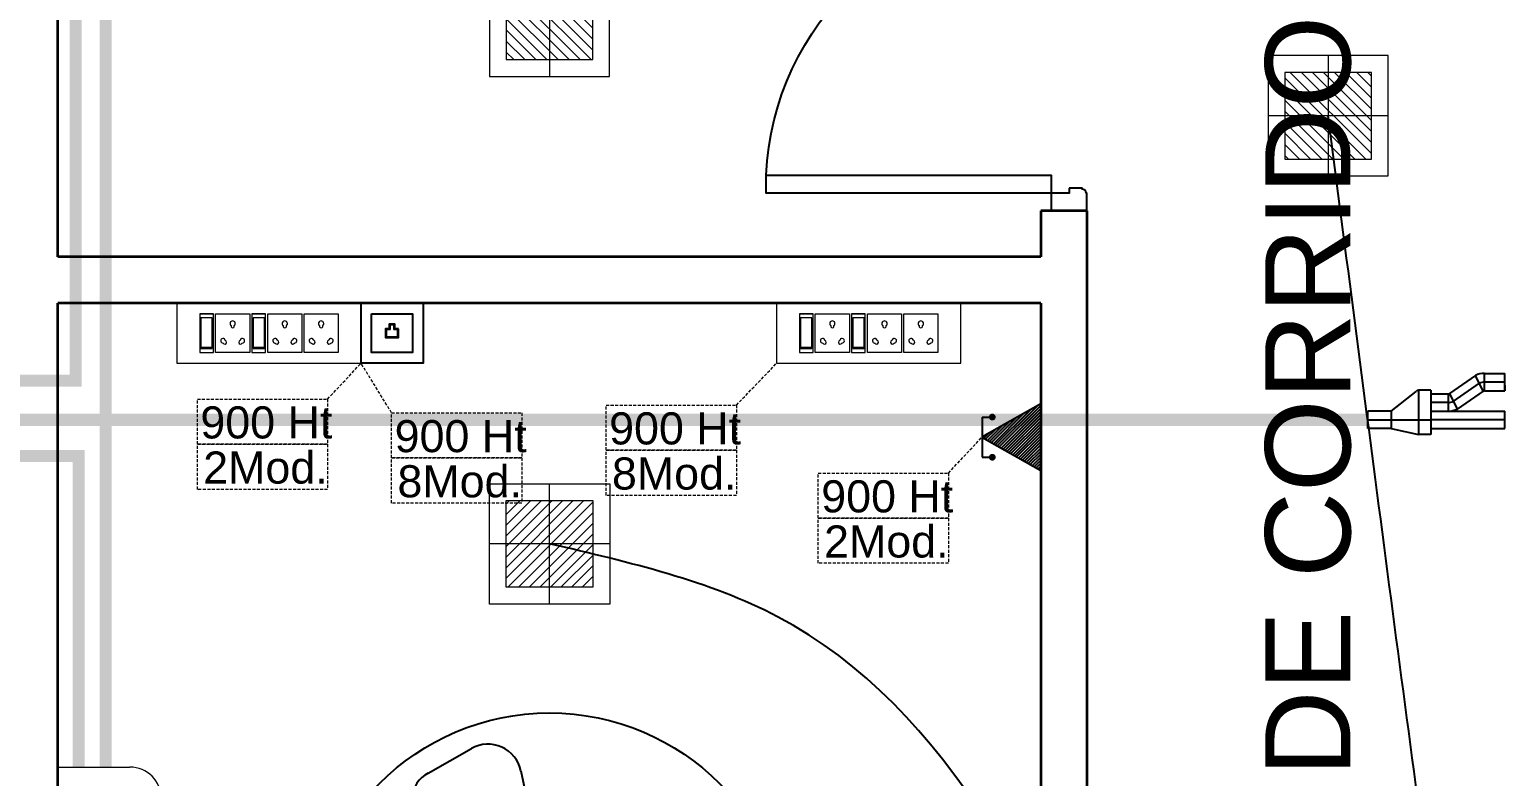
# Model space of a CAD drawing. Extents: x 3550807 to 4078732, y -628171 to -515859.
# Drawn here: x 3573107 to 3576770, y -526512 to -524649 of the extents above; entities that cross this region are included whole.
import ezdxf
from ezdxf.enums import TextEntityAlignment as Align

# ---------------------------------------------------------------- set-up
doc = ezdxf.new("R2010")
doc.units = 0
doc.header["$LTSCALE"] = 6
doc.header["$MEASUREMENT"] = 0
doc.linetypes.add('1', pattern=[0])
doc.linetypes.add('DASHED2', pattern=[0.375, 0.25, -0.125])
doc.layers.get('0').update_dxf_attribs({"linetype": 'CONTINUOUS'})
for name, color, linetype, lineweight in [('1Y-JOINT', 1, 'CONTINUOUS', 25), ('ELE-24W EMERGENCY  LED LIGHT', 5, 'CONTINUOUS', 18), ('ELE-24W LED LIGHT', 1, 'CONTINUOUS', 18), ('ELE-2NOS OF 6-16 RAW POWER SOCKET', 1, 'CONTINUOUS', 20), ('ELE-3NOS 6-16A POWER SOCKET', 5, 'CONTINUOUS', 25), ('ELE. 2N0S OF 6-16 UPS SOCKETS', 191, 'CONTINUOUS', 15), ('M-VRF- CKT', 5, 'CONTINUOUS', 30), ('MEP_HVAC_VRF_COPPER_PIPE', 6, 'CONTINUOUS', 9), ('vrf', 6, 'CONTINUOUS', 30), ('WALL', 10, 'CONTINUOUS', 35)]:
    doc.layers.add(name, color=color, linetype=linetype, lineweight=lineweight)
for name, color, linetype in [('24W RAW POWER', 1, 'CONTINUOUS'), ('24W UPS POWER LIGHT', 5, 'CONTINUOUS'), ('AC CKT-8', 110, 'CONTINUOUS'), ('DIM', 7, 'CONTINUOUS'), ('DOOR', 44, 'CONTINUOUS'), ('ELE-1200MM CEILINGFAN', 6, 'CONTINUOUS'), ('ELE-8M 6-16A UPS SOCKET', 223, 'CONTINUOUS'), ('ELE-TEL POINT', 4, 'CONTINUOUS'), ('ELE.LAN POINT', 3, 'CONTINUOUS'), ('HTL-COPPER PIPE', 6, 'CONTINUOUS'), ('HVAC_HI_WALL_1TR', 1, 'CONTINUOUS'), ('M HVAC HIGH WALL UNIT', 3, 'CONTINUOUS'), ('MEP_HVAC_DRAIN_PIPE', 7, 'CONTINUOUS'), ('TEXT', 5, 'CONTINUOUS')]:
    doc.layers.add(name, color=color, linetype=linetype)
doc.layers.add('CFT_LOOPING', color=7, linetype='1', lineweight=0, true_color=0xd6d600)
doc.layers.add('ELE-LIGHTING WIRING', color=7, linetype='CONTINUOUS', true_color=0x63d7b6)
doc.styles.add('ARIAL', font='arial.ttf')
doc.styles.get("Standard").update_dxf_attribs({"font": 'SIMPLEX'})

# ---------------------------------------------------------------- blocks, each defined once
blk = doc.blocks.new('Z$W@#1841')
at = {"layer": 'DOOR', "color": 8}
blk.add_lwpolyline([(482.4958492562516, 633.1520239433992), (482.4958492562516, -167.4081328623782), (532.9958492040975, -167.4081328623782), (532.9958492040975, 633.1520239433992)], close=True, dxfattribs=at)
for points in [[(-254.0643076240316, -217.9081328102244), (-267.56430760168, -217.9081328102244), (-267.56430760168, -167.4081328623784), (-317.2842284537333, -167.4081328623784), (-317.2842284537333, -267.4081327133668), (-267.56430760168, -267.4081327133668), (-267.56430760168, -265.1581327170921, 0.4142135623730951), (-256.3143076203064, -253.9081327357186), (-254.0643076240317, -253.9081327357186)], [(519.4958492264492, -217.9081328102242), (532.9958492040975, -217.9081328102242), (532.9958492040975, -167.4081328623782), (582.7157700561507, -167.4081328623782), (582.7157700561507, -267.4081327133666), (532.9958492040975, -267.4081327133666), (532.9958492040975, -265.1581327170919, -0.4142135623730951), (521.7458492227239, -253.9081327357184), (519.4958492264492, -253.9081327357184)]]:
    blk.add_lwpolyline(points, format="xyb", close=True, dxfattribs=at)
blk.add_arc((518.3991009487806, -152.1393686359187), 786.1117062741538, 92.61772036991374, 181.1129344054778, dxfattribs=at)
blk = doc.blocks.new('1232')
at = {"layer": 'WALL', "color": 8, "linetype": 'ByBlock'}
for p, q in [((-10045.01665882627, 12667.67209221423), (-10045.00000000047, 15910.17209221376)), ((-7592.844835343771, 12782.67209221423), (-7592.844835343771, 12667.67209221423)), ((-7477.844835343305, 12782.67209221423), (-7592.844835343305, 12782.67209221423)), ((-7477.844835343771, 12782.67209221423), (-7477.844835343771, 10225.17232276779)), ((-7592.844835343771, 12667.67209221423), (-10045.01665882627, 12667.67209221423)), ((-10045.03011209285, 9945.171511678956), (-10045.01723936107, 12552.67209221469)), ((-7592.844835343771, 12552.67209221469), (-10045.01723936107, 12552.67209221469)), ((-7592.844835343771, 12552.67209221469), (-7592.844835343771, 10225.17232276779))]:
    blk.add_line(p, q, dxfattribs=at)
at = {"layer": 'DOOR', "color": 8, "linetype": 'Continuous', "xscale": -0.8888888889923692, "yscale": 0.8888888889923692, "zscale": 0.8888888888759539, "rotation": 89.9999999999998}
blk.add_blockref('Z$W@#1841', (-7715.540953704622, 13300.64166645426), dxfattribs=at)
at = {"layer": 'DIM', "color": 8, "style": 'ARIAL'}
blk.add_text('1200 WIDE CORRIDOR', height=212.5, rotation=90, dxfattribs=at).set_placement((-6756.770960521884, 11875.2199477168), align=Align.BOTTOM_CENTER)
blk = doc.blocks.new('24w led emeregency')
at = {"layer": 'ELE-24W EMERGENCY  LED LIGHT'}
h = blk.add_hatch(dxfattribs=at)
h.set_pattern_fill('ANSI31', scale=166.666666666665, style=0)
h.set_pattern_definition([(45, (0, 0), (-14.73139127471959, 14.7313912747196), [])])
h.paths.add_polyline_path([(-115.397401795839, -115.397401795839), (-115.397401795839, 115.397401795839), (115.397401795839, 115.397401795839), (115.397401795839, -115.397401795839)])
at = {"layer": 'ELE-24W EMERGENCY  LED LIGHT', "color": 5}
for p, q in [((0, 160), (0, -160)), ((-160, 0), (160, 0))]:
    blk.add_line(p, q, dxfattribs=at)
for points in [[(-160, -160), (-160, 160), (160, 160), (160, -160)], [(-115.397401795839, -115.397401795839), (-115.397401795839, 115.397401795839), (115.397401795839, 115.397401795839), (115.397401795839, -115.397401795839)]]:
    blk.add_lwpolyline(points, close=True, dxfattribs=at)
blk = doc.blocks.new('24w led light')
at = {"layer": 'ELE-24W LED LIGHT', "color": 1, "lineweight": 0}
for p, q in [((159.0000000012145, 158.9999999986694), (-159.9999999987274, 159.0000000012225)), ((-159.9999999987274, 159.0000000012225), (-160.0000000012806, -159.9999999987194)), ((-0.5000000012805742, -159.999999999996), (-0.4999999987274407, 158.999999999946)), ((158.9999999987194, -160.0000000012726), (159.0000000012145, 158.9999999986694)), ((114.5367849160933, 114.5367849143026), (-115.5367849143026, 114.5367849161594)), ((-115.5367849143026, 114.5367849161594), (-115.5367849161594, -115.5367849143526)), ((110.1664341049445, -115.5367849160353), (-115.5367849143606, 110.1664341068094)), ((81.97055120514068, -115.5367849159193), (-115.5367849145927, 81.97055120700553)), ((114.5367849144106, -91.7112528255815), (-91.71125282390676, 114.5367849159273)), ((114.5367849147007, -63.51536992577766), (-63.51536992410293, 114.5367849156952)), ((114.5367849149328, -35.31948702603185), (-35.31948702429909, 114.5367849155211)), ((114.5367849151069, -7.123604126228013), (-7.123604124495255, 114.536784915289)), ((114.536784915339, 21.07227877357582), (21.07227877536661, 114.5367849150569)), ((114.5367849155711, 49.26816167332163), (49.26816167511242, 114.5367849148248)), ((114.5367849158032, 77.46404457312546), (77.46404457497428, 114.5367849145927)), ((114.5367849160353, 105.6599274730454), (105.6599274747201, 114.5367849143606)), ((114.5367849142945, -115.5367849162094), (114.5367849160933, 114.5367849143026)), ((53.77466830533685, -115.5367849157452), (-115.5367849147668, 53.77466830725971)), ((25.57878540547499, -115.536784915397), (-115.5367849150569, 25.57878540745588)), ((-160.000000000004, -0.4999999987194258), (158.999999999996, -0.5000000012725593)), ((-2.617097494328851, -115.5367849151649), (-115.536784915231, -2.617097492464012)), ((-30.81298039413269, -115.5367849150489), (-115.5367849154631, -30.81298039220982)), ((-59.00886329393652, -115.5367849148168), (-115.5367849156952, -59.00886329212971)), ((-87.20474619374036, -115.5367849144686), (-115.5367849159273, -87.20474619181749)), ((-115.4006290935442, -115.5367849142945), (-115.5367849161594, -115.4006290915633)), ((-115.5367849161594, -115.5367849143526), (114.5367849142945, -115.5367849162094)), ((-160.0000000012806, -159.9999999987194), (158.9999999987194, -160.0000000012726))]:
    blk.add_line(p, q, dxfattribs=at)
blk = doc.blocks.new('A$C07FB25EA')
at = {"layer": 'ELE-1200MM CEILINGFAN', "color": 3}
for p, q in [((6.532776267500593, 13.36735990063607), (9.466628320107704, 11.64112324596863)), ((0.2555713899018883, 2.637343919337582), (3.168330920685548, 12.07415516399124)), ((9.838218455632159, 7.943537505430868), (2.358767898105725, 1.207109641702118)), ((-11.7984145034352, 4.548378357842012), (-2.224771563924151, 1.439198100535577)), ((-14.84286138923198, -1.026129745423532), (-14.81482261964993, 2.37777899041248)), ((-2.411792527615034, -1.097340643536882), (-12.04069056159642, -3.293222517087997)), ((2.156221137716784, -1.540003275806157), (8.872359640910874, -8.780932646906876)), ((1.960196047803038, -12.49191586327652), (-0.1339963341779367, -2.646307742243152)), ((8.31008512173139, -12.34123015521618), (5.348194299542229, -14.01890223638475))]:
    blk.add_line(p, q, dxfattribs=at)
at = {"layer": 'ELE-1200MM CEILINGFAN', "color": 5, "ltscale": 10}
blk.add_circle((0, 0), 16.44920765180997, dxfattribs=at)
at = {"layer": 'ELE-1200MM CEILINGFAN', "color": 3}
for radius in [2.649698036423876, 1.57768634052507]:
    blk.add_circle((0, 0), radius, dxfattribs=at)
for centre, radius, start, end in [((5.364932230608247, 11.38253260855709), 2.302911, 59.52805232013018, 162.5228544712673), ((8.29878428322263, 9.656295953875087), 2.302911, 311.9493309576654, 59.52805232013018), ((-12.51198974412546, 2.358810032856127), 2.302911000000001, 71.9493309579858, 179.5280523201116), ((-12.54002851371843, -1.045098702990799), 2.302911000000001, 179.5280523201116, 282.5228544713182), ((7.175096283113817, -10.33743390556629), 2.302911000000001, 299.5280523201873, 42.52285447146621), ((4.213205460910103, -12.01510598673485), 2.302911000000001, 191.9493309577734, 299.5280523201873)]:
    blk.add_arc(centre, radius, start, end, dxfattribs=at)
blk = doc.blocks.new('543WYH')
at = {"layer": 'ELE-2NOS OF 6-16 RAW POWER SOCKET', "color": 30, "linetype": 'ByBlock'}
for p, q in [((-123.5217769169249, -56.96345380821731), (-123.5217769169249, -90.77214946039021)), ((-26.47829865571111, -56.96345380821731), (-123.5217769169249, -56.96345380821731)), ((-26.47829865571111, -56.96345380821731), (-123.5217769169249, -56.96345380821731)), ((-112.9565595253371, -59.78084511263296), (-112.9565595253371, -87.95475815609097)), ((-37.04351604729891, -59.78084511263296), (-112.9565595253371, -59.78084511263296)), ((-109.5756899602711, -59.78084511263296), (-109.5756899602711, -87.95475815609097)), ((-37.04351604729891, -87.95475815609097), (-37.04351604729891, -59.78084511263296)), ((-26.47829865571111, -56.96345380821731), (-26.47829865571111, -90.77214946039021)), ((-26.47829865571111, -90.77214946039021), (-26.47829865571111, -56.96345380821731)), ((-123.5217769169249, -90.77214946039021), (-26.47829865571111, -90.77214946039021)), ((-123.5217769169249, -96.40693206898868), (-26.47829865571111, -96.40693206898868)), ((-123.5217769169249, -181.4217434299644), (-123.5217769169249, -96.40693206898868)), ((-112.9565595253371, -87.95475815609097), (-37.04351604729891, -87.95475815609097)), ((-26.47829865571111, -96.40693206898868), (-26.47829865571111, -181.4217434299644)), ((-26.47829865571111, -181.4217434299644), (-123.5217769169249, -181.4217434299644)), ((-123.5217769169249, -187.0565260385629), (-123.5217769169249, -220.8652216907358)), ((-26.47829865571111, -187.0565260385629), (-123.5217769169249, -187.0565260385629)), ((-26.47829865571111, -187.0565260385629), (-123.5217769169249, -187.0565260385629)), ((-112.9565595253371, -189.8739173429785), (-112.9565595253371, -218.047830386553)), ((-37.04351604729891, -189.8739173429785), (-112.9565595253371, -189.8739173429785)), ((-112.9565595253371, -218.047830386553), (-37.04351604729891, -218.047830386553)), ((-109.5756899602711, -189.8739173429785), (-109.5756899602711, -218.047830386553)), ((-37.04351604729891, -218.047830386553), (-37.04351604729891, -189.8739173429785)), ((-26.47829865571111, -187.0565260385629), (-26.47829865571111, -220.8652216907358)), ((-26.47829865571111, -220.8652216907358), (-26.47829865571111, -187.0565260385629)), ((-123.5217769169249, -220.8652216907358), (-26.47829865571111, -220.8652216907358)), ((-123.5217769169249, -311.5148156604264), (-123.5217769169249, -226.5000042994507)), ((-123.5217769169249, -226.5000042994507), (-26.47829865571111, -226.5000042994507)), ((-26.47829865571111, -226.5000042994507), (-26.47829865571111, -311.5148156604264)), ((-26.47829865571111, -311.5148156604264), (-123.5217769169249, -311.5148156604264)), ((-123.5217769169249, -402.164409630117), (-123.5217769169249, -317.1495982691413)), ((-123.5217769169249, -317.1495982691413), (-26.47829865571111, -317.1495982691413)), ((-26.47829865571111, -317.1495982691413), (-26.47829865571111, -402.164409630117)), ((-26.47829865571111, -402.164409630117), (-123.5217769169249, -402.164409630117))]:
    blk.add_line(p, q, dxfattribs=at)
blk.add_lwpolyline([(-150.0000377865508, -4.299450665712357e-06), (-150.0000377865508, -459.1278591387672), (-3.778655081987381e-05, -459.1278591387672), (-3.778655081987381e-05, -4.299450665712357e-06)], close=True, dxfattribs=at)
for centre, radius, start, end in [((-93.9430803344585, -114.6872336358065), 5.702069884254543, 275.2689128867673, 182.510033704047), ((-97.86541882064193, -119.1818274246762), 4.600757324911249, 112.6838099348948, 345.0951366623098), ((-57.6623558755964, -138.914337749593), 4.216839631109748, 71.40311952469378, 288.5968804753062), ((-51.0442146747373, -138.914337749593), 6.616767067349747, 217.1583653105455, 142.8416346886511), ((-97.86541882064193, -158.6468480741605), 4.600757324911249, 14.90486333769024, 247.3161900656643), ((-93.9430803344585, -163.141441863263), 5.702069884254543, 177.489966295953, 84.73108711323273), ((-97.86541882064193, -249.2748996550217), 4.600757324911249, 112.6838099348948, 345.0951366609087), ((-93.9430803344585, -244.780305866152), 5.702069884254543, 275.2689128867673, 182.5100337052157), ((-97.86541882064193, -288.7399203048553), 4.600757324911249, 14.90486333909126, 247.3161900651052), ((-93.9430803344585, -293.234514093725), 5.702069884254543, 177.4899662947843, 84.73108711323273), ((-57.6623558755964, -269.0074099799385), 4.216839631109748, 71.40311952469378, 288.5968804753062), ((-51.0442146747373, -269.0074099799385), 6.616767067349747, 217.1583653105455, 142.8416346894545), ((-97.86541882064193, -339.9244936248288), 4.600757324911249, 112.6838099343357, 345.0951366623098), ((-93.9430803344585, -335.4298998358427), 5.702069884254543, 275.2689128867673, 182.5100337052157), ((-57.6623558755964, -359.6570039496291), 4.216839631109748, 71.40311952469378, 288.5968804753062), ((-51.0442146747373, -359.6570039496291), 6.616767067349747, 217.1583653105455, 142.8416346894545), ((-97.86541882064193, -379.3895142744295), 4.600757324911249, 14.90486333769024, 247.3161900656643), ((-93.9430803344585, -383.8841080634156), 5.702069884254543, 177.4899662947843, 84.73108711323273)]:
    blk.add_arc(centre, radius, start, end, dxfattribs=at)
blk = doc.blocks.new('543E')
at = {"layer": 'ELE. 2N0S OF 6-16 UPS SOCKETS', "color": 72, "linetype": 'ByBlock'}
for p, q in [((-123.5217769159935, -56.96349896851461), (-123.5217769159935, -90.77219462010544)), ((-26.47829865524545, -56.96349896851461), (-123.5217769159935, -56.96349896851461)), ((-26.47829865524545, -56.96349896851461), (-123.5217769159935, -56.96349896851461)), ((-112.9565595248714, -59.78089027281385), (-112.9565595248714, -87.9548033158062)), ((-37.04351604636759, -59.78089027281385), (-112.9565595248714, -59.78089027281385)), ((-109.5756899598055, -59.78089027281385), (-109.5756899598055, -87.9548033158062)), ((-37.04351604636759, -87.9548033158062), (-37.04351604636759, -59.78089027281385)), ((-26.47829865524545, -56.96349896851461), (-26.47829865524545, -90.77219462010544)), ((-26.47829865524545, -90.77219462010544), (-26.47829865524545, -56.96349896851461)), ((-123.5217769159935, -90.77219462010544), (-26.47829865524545, -90.77219462010544)), ((-123.5217769159935, -96.40697722870391), (-26.47829865524545, -96.40697722870391)), ((-123.5217769159935, -181.4217885899125), (-123.5217769159935, -96.40697722870391)), ((-112.9565595248714, -87.9548033158062), (-37.04351604636759, -87.9548033158062)), ((-26.47829865524545, -96.40697722870391), (-26.47829865524545, -181.4217885899125)), ((-26.47829865524545, -181.4217885899125), (-123.5217769159935, -181.4217885899125)), ((-123.5217769159935, -187.0565711985109), (-123.5217769159935, -220.8652668508003)), ((-26.47829865524545, -187.0565711985109), (-123.5217769159935, -187.0565711985109)), ((-26.47829865524545, -187.0565711985109), (-123.5217769159935, -187.0565711985109)), ((-112.9565595248714, -189.8739625028102), (-112.9565595248714, -218.047875546501)), ((-37.04351604636759, -189.8739625028102), (-112.9565595248714, -189.8739625028102)), ((-112.9565595248714, -218.047875546501), (-37.04351604636759, -218.047875546501)), ((-109.5756899598055, -189.8739625028102), (-109.5756899598055, -218.047875546501)), ((-37.04351604636759, -218.047875546501), (-37.04351604636759, -189.8739625028102)), ((-26.47829865524545, -187.0565711985109), (-26.47829865524545, -220.8652668508003)), ((-26.47829865524545, -220.8652668508003), (-26.47829865524545, -187.0565711985109)), ((-123.5217769159935, -220.8652668508003), (-26.47829865524545, -220.8652668508003)), ((-123.5217769159935, -311.5148608206073), (-123.5217769159935, -226.5000494593987)), ((-123.5217769159935, -226.5000494593987), (-26.47829865524545, -226.5000494593987)), ((-26.47829865524545, -226.5000494593987), (-26.47829865524545, -311.5148608206073)), ((-26.47829865524545, -311.5148608206073), (-123.5217769159935, -311.5148608206073)), ((-123.5217769159935, -402.1644547904143), (-123.5217769159935, -317.1496434292058)), ((-123.5217769159935, -317.1496434292058), (-26.47829865524545, -317.1496434292058)), ((-26.47829865524545, -317.1496434292058), (-26.47829865524545, -402.1644547904143)), ((-26.47829865524545, -402.1644547904143), (-123.5217769159935, -402.1644547904143))]:
    blk.add_line(p, q, dxfattribs=at)
blk.add_lwpolyline([(-150.0000377856195, -4.945939872413874e-05), (-150.0000377856195, -459.1279042988317), (-3.778561949729919e-05, -459.1279042988317), (-3.778561949729919e-05, -4.945939872413874e-05)], close=True, dxfattribs=at)
for centre, radius, start, end in [((-93.94308033399284, -114.6872787954053), 5.702069884254543, 275.2689128915341, 182.510033707553), ((-97.86541882017627, -119.1818725845078), 4.60075732491125, 112.683809928426, 345.0951366623096), ((-57.66235587513074, -138.9143829093082), 4.216839631109748, 71.40311952469379, 288.5968804753062), ((-51.04421467427164, -138.9143829093082), 6.616767067349747, 217.1583653161947, 142.8416346902578), ((-97.86541882017627, -158.6468932341086), 4.60075732491125, 14.90486333769031, 247.316190071574), ((-93.94308033399284, -163.1414870232111), 5.702069884254543, 177.4899662994587, 84.73108710846594), ((-97.86541882017627, -249.2749448152026), 4.60075732491125, 112.683809928426, 345.0951366623096), ((-93.94308033399284, -244.7803510261001), 5.702069884254543, 275.2689128915341, 182.510033707553), ((-97.86541882017627, -288.7399654648034), 4.60075732491125, 14.90486333769031, 247.3161900715739), ((-93.94308033399284, -293.2345592539059), 5.702069884254543, 177.4899662924471, 84.73108710846597), ((-57.66235587513074, -269.007455140003), 4.216839631109748, 71.40311952469392, 288.5968804753061), ((-51.04421467427164, -269.007455140003), 6.616767067349747, 217.1583653097421, 142.841634690258), ((-97.86541882017627, -339.9245387850096), 4.60075732491125, 112.6838099284261, 345.0951366623096), ((-93.94308033399284, -335.4299449959071), 5.702069884254543, 275.268912891534, 182.5100337075529), ((-57.66235587513074, -359.65704910981), 4.216839631109748, 71.40311952469392, 288.5968804753061), ((-51.04421467427164, -359.65704910981), 6.616767067349747, 217.1583653097421, 142.8416346838053), ((-97.86541882017627, -379.3895594346104), 4.60075732491125, 14.90486333769031, 247.3161900715739), ((-93.94308033399284, -383.8841532237129), 5.702069884254543, 177.4899662924471, 84.73108710846597)]:
    blk.add_arc(centre, radius, start, end, dxfattribs=at)
blk = doc.blocks.new('tel')
at = {"layer": 'ELE-TEL POINT', "ltscale": 30}
h = blk.add_hatch(dxfattribs=at)
h.set_pattern_fill('ANSI31', color=4, scale=19.02538721664727, angle=1.842772815317326e-14, style=0)
h.set_pattern_definition([(45.00000000000005, (-98.62586017362776, 0.1843474022112787), (-42.71321250200187, 42.71321250200188), [])])
h.paths.add_polyline_path([(-98.62586017362776, 0.1843474022112787), (839.5717295827928, 1653.867201885411), (1777.769319346301, -3.322933307241316)])
at = {"layer": 'ELE-TEL POINT', "color": 4, "ltscale": 30}
for p, q in [((-98.62586017362776, 0.1843474022112787), (839.5717295827928, 1653.867201885411)), ((839.5717295827928, 1653.867201885411), (1777.769319346301, -3.322933307241316)), ((1777.769319346301, -3.322933307241316), (-98.62586017362776, 0.1843474022112787))]:
    blk.add_line(p, q, dxfattribs=at)
at = {"layer": 'ELE-TEL POINT', "color": 4, "ltscale": 12}
for p, q in [((275.5649257548229, 1648.43990473828), (275.0968232608537, 1398.005072778664)), ((1403.554303520788, 1646.331513375854), (1403.086201033906, 1395.896681418231))]:
    blk.add_line(p, q, dxfattribs=at)
at = {"layer": 'ELE-TEL POINT', "color": 4, "linetype": 'Continuous', "ltscale": 12}
blk.add_line((275.5649257548229, 1648.43990473828), (1403.554303520788, 1646.331513375854), dxfattribs=at)
at = {"layer": 'ELE-TEL POINT', "color": 4, "ltscale": 30, "const_width": 95.12693608323836}
for points in [[(227.467425296497, 1362.73256123067, 1), (322.5943613797333, 1362.73256123067, 1)], [(1355.45680306955, 1360.624169870459, 1), (1450.583739152786, 1360.624169870459, 1)]]:
    blk.add_lwpolyline(points, format="xyb", close=True, dxfattribs=at)
blk = doc.blocks.new('Voice')
at = {"layer": 'ELE.LAN POINT', "color": 6}
for points in [[(-0.0001435091835446656, -31.83524279187447), (127.8731920092255, -31.83524279191364), (127.8731920092255, 91.99998739433515), (-0.0001435091835446656, 91.99998739437433)], [(21.85946668858487, -9.975632593831826), (106.0135818114571, -9.975632593831826), (106.0135818114571, 70.14037719625334), (21.85946668858487, 70.14037719629252)], [(77.26763112169853, 21.4423185055611), (69.73059573140364, 21.4423185055611), (69.73059573140364, 11.69924630392988), (58.14245276861877, 11.69924630392988), (58.14245276861877, 21.4423185055611), (50.60541737832387, 21.4423185055611), (50.60541737832387, 38.72242609717381), (77.26763112169853, 38.72242609717381)], [(75.92159601097843, 22.78835361628119), (68.38456062068354, 22.78835361628119), (68.38456062068354, 13.04528141464998), (59.48848787933886, 13.04528141464998), (59.48848787933886, 22.78835361628119), (51.95145248904397, 22.78835361628119), (51.95145248904397, 37.37639098645371), (75.92159601097843, 37.37639098645371)]]:
    blk.add_lwpolyline(points, close=True, dxfattribs=at)
blk = doc.blocks.new('HI WALL SPLIT AC UNIT 1TR')
at = {"layer": 'M HVAC HIGH WALL UNIT', "color": 1, "lineweight": 5}
for p, q in [((1294404.320245413, -128751.9508093165), (1294404.320245413, -129680.9508093165)), ((1294404.320245413, -128751.9508093165), (1294583.570245413, -128751.9508093165)), ((1294662.320245413, -128830.7008093166), (1294662.320245413, -129602.2008093166)), ((1294404.320245413, -129680.9508093165), (1294583.570245413, -129680.9508093165))]:
    blk.add_line(p, q, dxfattribs=at)
at = {"layer": 'M HVAC HIGH WALL UNIT', "color": 8, "lineweight": 5}
for p, q in [((1294616.138504561, -128830.7008093166), (1294616.138504561, -129602.2008093166)), ((1294625.374786518, -128830.7008093166), (1294625.374786518, -129602.2008093166)), ((1294636.920263114, -128830.7008093166), (1294636.920263114, -129602.2008093166)), ((1294646.156627838, -128830.7008093166), (1294646.156627838, -129602.2008093166)), ((1294655.392992562, -128830.7008093166), (1294655.392992562, -129602.2008093166))]:
    blk.add_line(p, q, dxfattribs=at)
at = {"layer": 'M HVAC HIGH WALL UNIT', "color": 7, "lineweight": 5}
for p, q in [((1294742.711258557, -129039.8295077601), (1294673.555560595, -129117.425743708)), ((1294742.711258557, -129349.7037106835), (1294673.555560595, -129272.1074747357))]:
    blk.add_line(p, q, dxfattribs=at)
at = {"layer": 'M HVAC HIGH WALL UNIT', "color": 1, "lineweight": 5}
for centre, radius, start, end in [((1294583.570245413, -128830.7008093166), 78.75, 0, 90), ((1294583.570245413, -129602.2008093166), 78.7500000000291, 270, 0)]:
    blk.add_arc(centre, radius, start, end, dxfattribs=at)
at = {"layer": 'M HVAC HIGH WALL UNIT', "color": 7, "lineweight": 5}
for points in [[(1294760.918404835, -129058.7388262148), (1294724.50411228, -129020.9201893049), (1294856.167169286, -128930.5866300943)], [(1294760.918404835, -129330.7943922286), (1294724.50411228, -129368.6130291382), (1294856.167169286, -129458.9465883487)]]:
    blk.add_solid(points, dxfattribs=at)
blk = doc.blocks.new('Y-JOINT')
at = {"layer": '1Y-JOINT', "extrusion": (7.0061e-12, -6.61627518758e-05, 0.9999999978112452)}
for p, q in [((416463.0598023985, -2646.098365446611, 0.0200843726229758), (416247.0802495824, -2646.098388301296, 0.0200843726229758)), ((416247.0802495824, -2646.098388301296, 0.0200843726239684), (416247.0802549376, -2696.705863564449, 0.016736042787696)), ((416463.059800534, -2628.477815438266, 0.0212501967036461), (416499.0623852817, -2628.477811628516, 0.0212501967036461)), ((416463.0598141798, -2757.431454850681, 0.0122218888698508), (416463.059800534, -2628.477815438266, 0.0212501967036461)), ((416499.0623989278, -2757.431451040931, 0.0122218888696703), (416499.0623852817, -2628.477811628516, 0.0212501967034657)), ((416579.1185597735, -2646.098353163921, 0.0200843726238366), (416499.0623852817, -2628.477811628516, 0.0212501967034657)), ((416247.0802522601, -2671.402125934343, 0.0184102077058322), (416463.0598050762, -2671.402103079658, 0.0184102077058322)), ((416463.0598077538, -2696.705840709765, 0.0167360427867033), (416247.0802549376, -2696.705863564449, 0.0167360427867033)), ((416463.0598077538, -2696.705840709765, 0.0167360427867033), (416411.9147749667, -2696.705846121855, 0.0167360427867033)), ((416411.9147803221, -2747.313321383554, 0.0133877129507918), (416411.9147749667, -2696.705846121855, 0.0167360427868838)), ((416579.1185651289, -2696.70582842856, 0.0167360427875641), (416505.9748338273, -2754.106289843767, 0.0124418906368903)), ((416310.2984731082, -2755.198419004475, 0.0128660139043045), (416385.7888925825, -2702.753597620293, 0.0163359070873506)), ((416321.4175269195, -2777.928262395552, 0.0113621448345467), (416398.7476725042, -2724.583478209185, 0.0148915820204593)), ((416408.0270002052, -2748.213284405415, 0.0133281689478352), (416385.7888925825, -2702.753597620293, 0.0163359070873506)), ((416411.9147776442, -2722.009583753447, 0.0150618778688378), (416463.0598104315, -2722.009578341327, 0.0150618778688378)), ((416306.4106929917, -2756.098382024851, 0.0128064699012575), (416247.0802612224, -2756.098388301645, 0.0128064699012575)), ((416247.0802628622, -2771.594680903916, 0.0117811925369643), (416247.0802612224, -2756.098388301645, 0.0128064699016185)), ((416247.0802612224, -2756.098388303129, 0.0128064699015282), (416247.0802665777, -2806.705863564799, 0.0094581400654363)), ((416247.0802639, -2781.402125934721, 0.0111323049834823), (416306.4106956693, -2781.402119656443, 0.0111323049834823)), ((416306.4106929917, -2756.098382024851, 0.0128064699012575), (416306.4106983468, -2806.705857286522, 0.0094581400651655)), ((416310.2984731082, -2755.198419004475, 0.0128660139043045), (416332.5365807311, -2800.658105788112, 0.009858275764789)), ((416332.5365807311, -2800.658105788112, 0.009858275764789), (416408.0270002052, -2748.213284405415, 0.0133281689478352)), ((416463.0598131091, -2747.313315971433, 0.0133877129506114), (416411.9147803221, -2747.313321383554, 0.0133877129506114)), ((416463.0598141798, -2757.431454850681, 0.0122218888698508), (416499.0623989278, -2757.431451040931, 0.0122218888698508)), ((416306.4106983468, -2806.705857286522, 0.0094581400651655), (416247.0802665777, -2806.705863564799, 0.0094581400651655))]:
    blk.add_line(p, q, dxfattribs=at)
at = {"layer": '1Y-JOINT', "extrusion": (6.9964e-12, -6.61627518758e-05, 0.9999999978112452)}
for p, q in [((416579.1185597735, -2646.098353163921, 0.0200843726238366), (416647.0802498681, -2646.098345972307, 0.0200843726238366)), ((416647.0802498681, -2646.098345972307, 0.0200843726241489), (416647.0802552234, -2696.705821235461, 0.0167360427878765)), ((416647.0802525457, -2671.402083605353, 0.0184102077060127), (416463.0598050762, -2671.402103079658, 0.0184102077048396)), ((416579.1185651289, -2696.70582842856, 0.0167360427875641), (416647.0802552234, -2696.705821235461, 0.0167360427875641))]:
    blk.add_line(p, q, dxfattribs=at)
at = {"layer": '1Y-JOINT'}
blk.add_line((416579.1185651289, -2696.70582842856, 0.0167360427875641), (416579.1185597735, -2646.098353163921, 0.0200843726238366), dxfattribs=at)
at = {"layer": '1Y-JOINT', "extrusion": (7.0061e-12, -6.61627518758e-05, 0.9999999978112452)}
for centre, radius, start, end in [((416411.9147812583, -2756.160775215933, 0.1951604399708007), 59.45493601491307, 90.00000606312693, 116.0670959920746), ((416411.9147812583, -2756.160775215933, 0.1951604399708007), 34.15119836570895, 90.00000606312693, 116.0670959920746), ((416306.4106920555, -2747.250914417913, 0.1951604399708918), 8.847460716504818, 270.0000060631269, 296.0670959920747), ((416306.4106920555, -2747.250914417913, 0.1951604399708918), 34.15119836570895, 270.0000060631269, 296.0670959920747), ((416411.9147812583, -2756.160775215933, 0.1951604399708007), 8.847460716504818, 90.00000606312693, 116.0670959920746), ((416499.0623979913, -2748.583983468298, 0.1946640598047753), 8.847460716504818, 270.0000060631269, 321.3788725027825), ((416306.4106920555, -2747.250914417913, 0.1951604399708918), 59.45493601491307, 270.0000060631269, 296.0670959920747)]:
    blk.add_arc(centre, radius, start, end, dxfattribs=at)
blk = doc.blocks.new('A$C4D743431')
at = {"layer": 'AC CKT-8', "xscale": 0.933787291884793, "yscale": 0.933787291884793, "zscale": 0.933787291884793, "rotation": 359.9999939263457}
blk.add_blockref('Y-JOINT', (-389059.7484762961, 2494.562559566745, -0.01719121799683417), dxfattribs=at)
blk = doc.blocks.new('G$C4406566D')
at = {"layer": 'M-VRF- CKT', "xscale": 0.8031807735897878, "yscale": 0.8031807735897878, "zscale": 0.8031807735897878, "rotation": 180}
for p in [(-224.2044628872536, -88.81145790810115, 0.005876010468789758), (-224.20446288737, -88.81145790810115, 0.005876010468789758)]:
    blk.add_blockref('A$C4D743431', p, dxfattribs=at)
blk = doc.blocks.new('G$C186CAD5F')
at = {"layer": 'vrf', "color": 3, "xscale": 8.96419313933734, "yscale": 8.96419313933734, "zscale": 8.96419313933734, "rotation": 270.0000005682937}
blk.add_blockref('G$C4406566D', (796.1230816186871, -2009.812100126641, -0.05267369273099937), dxfattribs=at)

msp = doc.modelspace()

# ---------------------------------------------------------------- linework, layer by layer
at = {"layer": 'CFT_LOOPING', "color": 7, "linetype": 'DASHED2', "ltscale": 5}
for p, q in [((3573851.368410067, -525570.7570369331), (3573934.793037717, -525481.2816581086)), ((3574011.21612782, -525604.977130071), (3573934.810277023, -525481.2816581085)), ((3574871.189145466, -525585.6342506032), (3574971.791488459, -525481.2816247428)), ((3575400.387756037, -525755.0687499575), (3575483.812383687, -525665.593371133))]:
    msp.add_line(p, q, dxfattribs=at)
at = {"layer": 'CFT_LOOPING', "color": 7, "linetype": 'DASHED2', "ltscale": 5, "elevation": 1.491207524565167e-10}
for points in [[(3573526.548391032, -525570.7570369331), (3573851.368410067, -525570.7570369331), (3573851.368410067, -525683.2570369331), (3573526.548391032, -525683.2570369331)], [(3573526.548391032, -525683.2570369331), (3573851.368410067, -525683.2570369331), (3573851.368410067, -525795.7570369331), (3573526.548391032, -525795.7570369331)]]:
    msp.add_lwpolyline(points, close=True, dxfattribs=at)
at = {"layer": 'CFT_LOOPING', "color": 7, "linetype": 'DASHED2', "ltscale": 5}
for points in [[(3574011.21612782, -525604.977130071), (3574336.036146855, -525604.977130071), (3574336.036146855, -525717.477130071), (3574011.21612782, -525717.477130071)], [(3574546.369126432, -525585.6342506032), (3574871.189145466, -525585.6342506032), (3574871.189145466, -525698.1342506032), (3574546.369126432, -525698.1342506032)], [(3574011.21612782, -525717.477130071), (3574336.036146855, -525717.477130071), (3574336.036146855, -525829.977130071), (3574011.21612782, -525829.977130071)], [(3574546.369126432, -525698.1342506032), (3574871.189145466, -525698.1342506032), (3574871.189145466, -525810.6342506032), (3574546.369126432, -525810.6342506032)], [(3575075.567737002, -525755.0687499575), (3575400.387756037, -525755.0687499575), (3575400.387756037, -525867.5687499575), (3575075.567737002, -525867.5687499575)], [(3575075.567737002, -525867.5687499575), (3575400.387756037, -525867.5687499575), (3575400.387756037, -525980.0687499575), (3575075.567737002, -525980.0687499575)]]:
    msp.add_lwpolyline(points, close=True, dxfattribs=at)
at = {"layer": 'ELE-LIGHTING WIRING', "color": 254, "linetype": 'ByBlock', "true_color": 0xdebad0}
msp.add_spline([(3580034.532635448, -532083.953750323), (3579791.554737989, -530687.6299462843), (3577296.32328663, -528985.4565531098), (3576625.770131742, -526973.7970884491), (3576347.714713318, -524864.2516465563, -3.56410889761029e-09)], degree=3, dxfattribs=at)
at = {"layer": 'ELE-LIGHTING WIRING', "linetype": 'ByBlock'}
msp.add_spline([(3575870.74449388, -527337.8073869091), (3574974.076869561, -526113.3507234168), (3574404.66691155, -525931.2814271204, 2.764547168072462e-09)], degree=3, dxfattribs=at)
at = {"layer": 'MEP_HVAC_DRAIN_PIPE', "linetype": 'ByBlock', "const_width": 30}
msp.add_lwpolyline([(3573297.473589274, -526488.0448455329), (3573297.473589274, -524224.3957139717), (3575545.164353323, -524224.3957139717), (3575545.164353323, -523432.5426526048), (3575811.574947232, -523432.5426526048)], dxfattribs=at)
at = {"layer": 'MEP_HVAC_VRF_COPPER_PIPE', "color": 6, "linetype": 'ByBlock', "const_width": 30}
for points, elevation in [([(3572967.038992816, -525524.4216323937), (3573223.098666583, -525524.4216323937), (3573223.262607406, -524059.5449967803)], -0.0138758384467001), ([(3572967.038991862, -525622.3783853684), (3576446.372650128, -525622.3783853684)], -0.006222254271002873), ([(3572169.733732881, -525712.5109684872), (3573230.735821979, -525712.5109684871), (3573230.649028552, -526488.0448478886)], -0.0138758384467001)]:
    msp.add_lwpolyline(points, dxfattribs=dict(at, elevation=elevation))

# ---------------------------------------------------------------- block references
at = {"linetype": 'ByBlock'}
msp.add_blockref('1232', (3583223.589329224, -537883.9537503232), dxfattribs=at)
at = {"layer": '24W RAW POWER', "lineweight": 9, "xscale": -0.9404388715045132, "yscale": 0.9404388715045132, "zscale": 0.9404388715045132}
msp.add_blockref('24w led light', (3574404.66691155, -525931.2814271204, 2.764547168072462e-09), dxfattribs=at)
at = {"layer": '24W UPS POWER LIGHT', "lineweight": 9, "xscale": -0.9375000000222322, "yscale": 0.9375000000222322, "zscale": 0.9375000000222322}
for p in [(3574405.120472162, -524616.2518775448, -2.319212451648536e-09), (3576347.714713318, -524864.2516465563, -3.56410889761029e-09)]:
    msp.add_blockref('24w led emeregency', p, dxfattribs=at)
at = {"layer": 'ELE-1200MM CEILINGFAN', "color": 7, "ltscale": 8, "xscale": 36.47592107175105, "yscale": 36.47592107175105, "zscale": 36.47592107175105, "rotation": 180}
msp.add_blockref('A$C07FB25EA', (3574405.137130986, -526953.2516465562), dxfattribs=at)
at = {"layer": 'ELE-3NOS 6-16A POWER SOCKET', "color": 254, "linetype": 'ByBlock', "true_color": 0xdebad0, "rotation": 90}
msp.add_blockref('543WYH', (3573475.665178578, -525331.2816203219), dxfattribs=at)
at = {"layer": 'ELE-8M 6-16A UPS SOCKET', "color": 254, "linetype": 'ByBlock', "true_color": 0xdebad0, "rotation": 90}
msp.add_blockref('543E', (3574971.774199694, -525331.2815869572), dxfattribs=at)
at = {"layer": 'ELE-TEL POINT', "color": 0, "ltscale": 30, "xscale": -0.08874706337416964, "yscale": 0.0887470633741702, "zscale": 0.0887470633741702, "rotation": 89.89290517887969}
msp.add_blockref('tel', (3575630.727254604, -525591.3583227961), dxfattribs=at)
at = {"layer": 'ELE.LAN POINT', "color": 7, "xscale": -1.211286963933217, "yscale": 1.211286963933217, "zscale": 1.211286963933217, "rotation": 180}
msp.add_blockref('Voice', (3573934.793211548, -525369.8432726958), dxfattribs=at)
at = {"layer": 'HTL-COPPER PIPE', "xscale": 0.1271654228864588, "yscale": 0.1271654228864588, "zscale": 0.1271654228864588, "rotation": 89.99999888478091}
msp.add_blockref('G$C186CAD5F', (3576446.372650128, -525622.3783853684, -0.006222254271002872), dxfattribs=at)
at = {"layer": 'HVAC_HI_WALL_1TR', "rotation": 359.9935877759083}
msp.add_blockref('HI WALL SPLIT AC UNIT 1TR', (2278788.729754708, -397591.2190304687), dxfattribs=at)

# ---------------------------------------------------------------- texts
at = {"layer": 'TEXT', "color": 7, "char_height": 80, "attachment_point": 1}
for s, insert, width in [('\\A1;{\\fArial|b0|i0|c0|p34;900 Ht\\P}', (3573533.990231092, -525588.8352411076), 8957.987203209177), ('\\A1;{\\fArial|b0|i0|c0|p34;900 Ht\\P}', (3574018.65796788, -525623.0553342456), 8957.987203209177), ('\\A1;{\\fArial|b0|i0|c0|p34;900 Ht\\P}', (3574553.810966492, -525603.7124547777), 8957.987203209177), ('\\A1;{\\fArial|b0|i0|c0|p34;2Mod.\\P}', (3573541.009023259, -525701.3352411123), 352.574825963015), ('\\A1;{\\fArial|b0|i0|c0|p34;8Mod.\\P}', (3574025.676760047, -525735.5553342502), 352.574825963015), ('\\A1;{\\fArial|b0|i0|c0|p34;8Mod.\\P}', (3574560.829758659, -525716.2124547823), 352.574825963015), ('\\A1;{\\fArial|b0|i0|c0|p34;900 Ht\\P}', (3575083.009577062, -525773.146954132), 8957.987203209177), ('\\A1;{\\fArial|b0|i0|c0|p34;2Mod.\\P}', (3575090.028369229, -525885.6469541367), 352.574825963015)]:
    msp.add_mtext(s, dxfattribs=dict(at, insert=insert, width=width))

doc.saveas('drawing.dxf')
